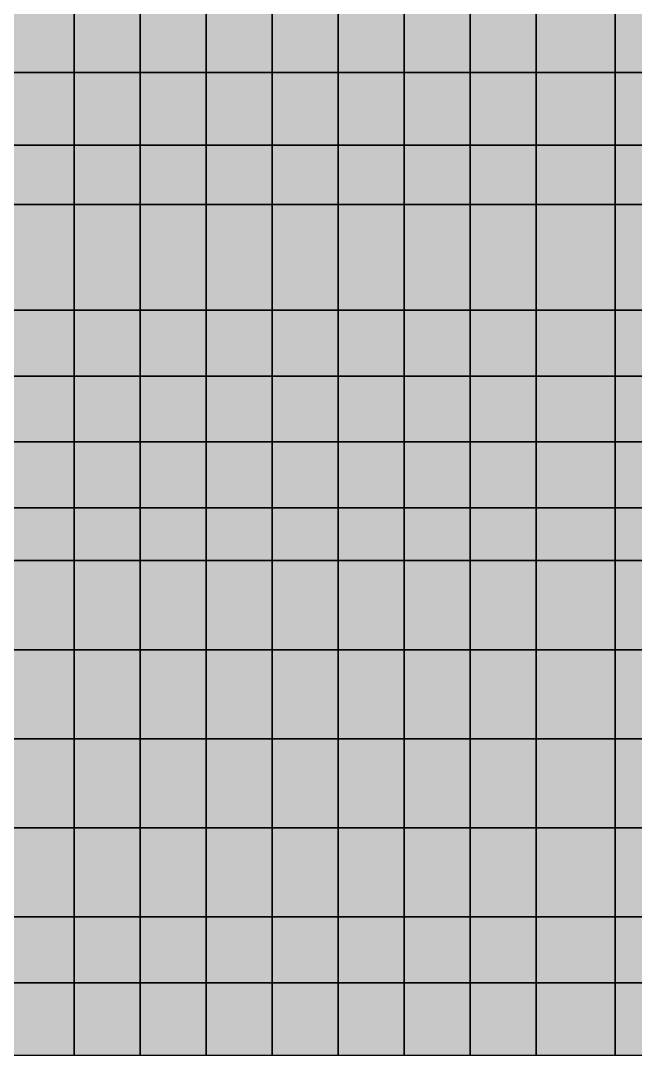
# Model space of a CAD drawing. Header units: inches. Extents: x -100 to 100, y -41 to 41.
# Drawn here: x 14.5 to 23.81, y -41.4 to -25.71 of the extents above; entities that cross this region are included whole.
import ezdxf

# ---------------------------------------------------------------- set-up
doc = ezdxf.new("R2010")
doc.units = ezdxf.units.IN
doc.header["$MEASUREMENT"] = 0

msp = doc.modelspace()

# ---------------------------------------------------------------- linework, layer by layer
at = {"color": 18, "true_color": 0x000000, "transparency": 33554532}
for p, q in [((15.31103, -26.5), (15.31103, -25.5)), ((15.31103, -25.5), (15.31103, -26.5)), ((16.31103, -26.5), (16.31103, -25.5)), ((16.31103, -25.5), (16.31103, -26.5)), ((17.31103, -26.5), (17.31103, -25.5)), ((17.31103, -25.5), (17.31103, -26.5)), ((18.31103, -26.5), (18.31103, -25.5)), ((18.31103, -25.5), (18.31103, -26.5)), ((19.31103, -26.5), (19.31103, -25.5)), ((19.31103, -25.5), (19.31103, -26.5)), ((20.31103, -26.5), (20.31103, -25.5)), ((20.31103, -25.5), (20.31103, -26.5)), ((21.31103, -26.5), (21.31103, -25.5)), ((21.31103, -25.5), (21.31103, -26.5)), ((22.31103, -26.5), (22.31103, -25.5)), ((22.31103, -25.5), (22.31103, -26.5)), ((23.51, -26.5), (23.51, -25.5)), ((23.51, -25.5), (23.51, -26.5)), ((14.31103, -26.5), (15.31103, -26.5)), ((15.31103, -26.5), (14.31103, -26.5)), ((15.31103, -27.6), (15.31103, -26.5)), ((16.31103, -26.5), (15.31103, -26.5)), ((15.31103, -26.5), (15.31103, -27.6)), ((15.31103, -26.5), (16.31103, -26.5)), ((16.31103, -27.6), (16.31103, -26.5)), ((17.31103, -26.5), (16.31103, -26.5)), ((16.31103, -26.5), (16.31103, -27.6)), ((16.31103, -26.5), (17.31103, -26.5)), ((17.31103, -27.6), (17.31103, -26.5)), ((17.31103, -26.5), (17.31103, -27.6)), ((18.31103, -26.5), (17.31103, -26.5)), ((17.31103, -26.5), (18.31103, -26.5)), ((18.31103, -27.6), (18.31103, -26.5)), ((18.31103, -26.5), (19.31103, -26.5)), ((18.31103, -26.5), (18.31103, -27.6)), ((19.31103, -26.5), (18.31103, -26.5)), ((19.31103, -27.6), (19.31103, -26.5)), ((20.31103, -26.5), (19.31103, -26.5)), ((19.31103, -26.5), (19.31103, -27.6)), ((19.31103, -26.5), (20.31103, -26.5)), ((20.31103, -27.6), (20.31103, -26.5)), ((20.31103, -26.5), (20.31103, -27.6)), ((21.31103, -26.5), (20.31103, -26.5)), ((20.31103, -26.5), (21.31103, -26.5)), ((21.31103, -27.6), (21.31103, -26.5)), ((22.31103, -26.5), (21.31103, -26.5)), ((21.31103, -26.5), (21.31103, -27.6)), ((21.31103, -26.5), (22.31103, -26.5)), ((22.31103, -27.6), (22.31103, -26.5)), ((23.51, -26.5), (22.31103, -26.5)), ((22.31103, -26.5), (22.31103, -27.6)), ((22.31103, -26.5), (23.51, -26.5)), ((23.51, -27.6), (23.51, -26.5)), ((23.51, -26.5), (23.51, -27.6)), ((24.6, -26.5), (23.51, -26.5)), ((23.51, -26.5), (24.6, -26.5)), ((15.31103, -27.6), (14.31103, -27.6)), ((14.31103, -27.6), (15.31103, -27.6)), ((15.31103, -28.5), (15.31103, -27.6)), ((16.31103, -27.6), (15.31103, -27.6)), ((15.31103, -27.6), (15.31103, -28.5)), ((15.31103, -27.6), (16.31103, -27.6)), ((16.31103, -28.5), (16.31103, -27.6)), ((17.31103, -27.6), (16.31103, -27.6)), ((16.31103, -27.6), (16.31103, -28.5)), ((16.31103, -27.6), (17.31103, -27.6)), ((17.31103, -28.5), (17.31103, -27.6)), ((17.31103, -27.6), (17.31103, -28.5)), ((18.31103, -27.6), (17.31103, -27.6)), ((17.31103, -27.6), (18.31103, -27.6)), ((18.31103, -28.5), (18.31103, -27.6)), ((18.31103, -27.6), (18.31103, -28.5)), ((19.31103, -27.6), (18.31103, -27.6)), ((18.31103, -27.6), (19.31103, -27.6)), ((19.31103, -28.5), (19.31103, -27.6)), ((20.31103, -27.6), (19.31103, -27.6)), ((19.31103, -27.6), (19.31103, -28.5)), ((19.31103, -27.6), (20.31103, -27.6)), ((20.31103, -28.5), (20.31103, -27.6)), ((20.31103, -27.6), (20.31103, -28.5)), ((21.31103, -27.6), (20.31103, -27.6)), ((20.31103, -27.6), (21.31103, -27.6)), ((21.31103, -28.5), (21.31103, -27.6)), ((22.31103, -27.6), (21.31103, -27.6)), ((21.31103, -27.6), (21.31103, -28.5)), ((21.31103, -27.6), (22.31103, -27.6)), ((22.31103, -28.5), (22.31103, -27.6)), ((23.51, -27.6), (22.31103, -27.6)), ((22.31103, -27.6), (22.31103, -28.5)), ((22.31103, -27.6), (23.51, -27.6)), ((23.51, -28.5), (23.51, -27.6)), ((23.51, -27.6), (23.51, -28.5)), ((24.6, -27.6), (23.51, -27.6)), ((23.51, -27.6), (24.6, -27.6)), ((14.31103, -28.5), (15.31103, -28.5)), ((15.31103, -28.5), (14.31103, -28.5)), ((15.31103, -28.5), (16.31103, -28.5)), ((15.31103, -30.1), (15.31103, -28.5)), ((16.31103, -28.5), (15.31103, -28.5)), ((15.31103, -28.5), (15.31103, -30.1)), ((16.31103, -28.5), (17.31103, -28.5)), ((16.31103, -30.1), (16.31103, -28.5)), ((17.31103, -28.5), (16.31103, -28.5)), ((16.31103, -28.5), (16.31103, -30.1)), ((17.31103, -28.5), (18.31103, -28.5)), ((17.31103, -30.1), (17.31103, -28.5)), ((18.31103, -28.5), (17.31103, -28.5)), ((17.31103, -28.5), (17.31103, -30.1)), ((18.31103, -28.5), (19.31103, -28.5)), ((18.31103, -30.1), (18.31103, -28.5)), ((18.31103, -28.5), (18.31103, -30.1)), ((19.31103, -28.5), (18.31103, -28.5)), ((19.31103, -28.5), (20.31103, -28.5)), ((19.31103, -30.1), (19.31103, -28.5)), ((20.31103, -28.5), (19.31103, -28.5)), ((19.31103, -28.5), (19.31103, -30.1)), ((20.31103, -28.5), (21.31103, -28.5)), ((20.31103, -30.1), (20.31103, -28.5)), ((20.31103, -28.5), (20.31103, -30.1)), ((21.31103, -28.5), (20.31103, -28.5)), ((21.31103, -28.5), (22.31103, -28.5)), ((21.31103, -30.1), (21.31103, -28.5)), ((22.31103, -28.5), (21.31103, -28.5)), ((21.31103, -28.5), (21.31103, -30.1)), ((22.31103, -28.5), (23.51, -28.5)), ((22.31103, -30.1), (22.31103, -28.5)), ((23.51, -28.5), (22.31103, -28.5)), ((22.31103, -28.5), (22.31103, -30.1)), ((23.51, -28.5), (24.6, -28.5)), ((23.51, -30.1), (23.51, -28.5)), ((23.51, -28.5), (23.51, -30.1)), ((24.6, -28.5), (23.51, -28.5)), ((15.31103, -30.1), (14.31103, -30.1)), ((14.31103, -30.1), (15.31103, -30.1)), ((15.31103, -31.1), (15.31103, -30.1)), ((16.31103, -30.1), (15.31103, -30.1)), ((15.31103, -30.1), (15.31103, -31.1)), ((15.31103, -30.1), (16.31103, -30.1)), ((16.31103, -31.1), (16.31103, -30.1)), ((17.31103, -30.1), (16.31103, -30.1)), ((16.31103, -30.1), (16.31103, -31.1)), ((16.31103, -30.1), (17.31103, -30.1)), ((17.31103, -31.1), (17.31103, -30.1)), ((17.31103, -30.1), (17.31103, -31.1)), ((18.31103, -30.1), (17.31103, -30.1)), ((17.31103, -30.1), (18.31103, -30.1)), ((18.31103, -31.1), (18.31103, -30.1)), ((18.31103, -30.1), (18.31103, -31.1)), ((19.31103, -30.1), (18.31103, -30.1)), ((18.31103, -30.1), (19.31103, -30.1)), ((19.31103, -31.1), (19.31103, -30.1)), ((20.31103, -30.1), (19.31103, -30.1)), ((19.31103, -30.1), (19.31103, -31.1)), ((19.31103, -30.1), (20.31103, -30.1)), ((20.31103, -31.1), (20.31103, -30.1)), ((20.31103, -30.1), (20.31103, -31.1)), ((21.31103, -30.1), (20.31103, -30.1)), ((20.31103, -30.1), (21.31103, -30.1)), ((21.31103, -31.1), (21.31103, -30.1)), ((22.31103, -30.1), (21.31103, -30.1)), ((21.31103, -30.1), (21.31103, -31.1)), ((21.31103, -30.1), (22.31103, -30.1)), ((22.31103, -31.1), (22.31103, -30.1)), ((23.51, -30.1), (22.31103, -30.1)), ((22.31103, -30.1), (22.31103, -31.1)), ((22.31103, -30.1), (23.51, -30.1)), ((23.51, -31.1), (23.51, -30.1)), ((23.51, -30.1), (23.51, -31.1)), ((24.6, -30.1), (23.51, -30.1)), ((23.51, -30.1), (24.6, -30.1)), ((15.31103, -31.1), (14.31103, -31.1)), ((14.31103, -31.1), (15.31103, -31.1)), ((15.31103, -32.1), (15.31103, -31.1)), ((16.31103, -31.1), (15.31103, -31.1)), ((15.31103, -31.1), (15.31103, -32.1)), ((15.31103, -31.1), (16.31103, -31.1)), ((16.31103, -32.1), (16.31103, -31.1)), ((17.31103, -31.1), (16.31103, -31.1)), ((16.31103, -31.1), (16.31103, -32.1)), ((16.31103, -31.1), (17.31103, -31.1)), ((17.31103, -32.1), (17.31103, -31.1)), ((18.31103, -31.1), (17.31103, -31.1)), ((17.31103, -31.1), (17.31103, -32.1)), ((17.31103, -31.1), (18.31103, -31.1)), ((18.31103, -32.1), (18.31103, -31.1)), ((18.31103, -31.1), (18.31103, -32.1)), ((19.31103, -31.1), (18.31103, -31.1)), ((18.31103, -31.1), (19.31103, -31.1)), ((19.31103, -32.1), (19.31103, -31.1)), ((20.31103, -31.1), (19.31103, -31.1)), ((19.31103, -31.1), (19.31103, -32.1)), ((19.31103, -31.1), (20.31103, -31.1)), ((20.31103, -32.1), (20.31103, -31.1)), ((20.31103, -31.1), (20.31103, -32.1)), ((21.31103, -31.1), (20.31103, -31.1)), ((20.31103, -31.1), (21.31103, -31.1)), ((21.31103, -32.1), (21.31103, -31.1)), ((22.31103, -31.1), (21.31103, -31.1)), ((21.31103, -31.1), (21.31103, -32.1)), ((21.31103, -31.1), (22.31103, -31.1)), ((22.31103, -32.1), (22.31103, -31.1)), ((23.51, -31.1), (22.31103, -31.1)), ((22.31103, -31.1), (22.31103, -32.1)), ((22.31103, -31.1), (23.51, -31.1)), ((23.51, -32.1), (23.51, -31.1)), ((23.51, -31.1), (23.51, -32.1)), ((24.6, -31.1), (23.51, -31.1)), ((23.51, -31.1), (24.6, -31.1)), ((15.31103, -32.1), (14.31103, -32.1)), ((14.31103, -32.1), (15.31103, -32.1)), ((15.31103, -33.1), (15.31103, -32.1)), ((16.31103, -32.1), (15.31103, -32.1)), ((15.31103, -32.1), (15.31103, -33.1)), ((15.31103, -32.1), (16.31103, -32.1)), ((16.31103, -33.1), (16.31103, -32.1)), ((17.31103, -32.1), (16.31103, -32.1)), ((16.31103, -32.1), (16.31103, -33.1)), ((16.31103, -32.1), (17.31103, -32.1)), ((17.31103, -33.1), (17.31103, -32.1)), ((18.31103, -32.1), (17.31103, -32.1)), ((17.31103, -32.1), (17.31103, -33.1)), ((17.31103, -32.1), (18.31103, -32.1)), ((18.31103, -33.1), (18.31103, -32.1)), ((18.31103, -32.1), (18.31103, -33.1)), ((19.31103, -32.1), (18.31103, -32.1)), ((18.31103, -32.1), (19.31103, -32.1)), ((19.31103, -33.1), (19.31103, -32.1)), ((20.31103, -32.1), (19.31103, -32.1)), ((19.31103, -32.1), (19.31103, -33.1)), ((19.31103, -32.1), (20.31103, -32.1)), ((20.31103, -33.1), (20.31103, -32.1)), ((20.31103, -32.1), (20.31103, -33.1)), ((21.31103, -32.1), (20.31103, -32.1)), ((20.31103, -32.1), (21.31103, -32.1)), ((21.31103, -33.1), (21.31103, -32.1)), ((22.31103, -32.1), (21.31103, -32.1)), ((21.31103, -32.1), (21.31103, -33.1)), ((21.31103, -32.1), (22.31103, -32.1)), ((22.31103, -33.1), (22.31103, -32.1)), ((23.51, -32.1), (22.31103, -32.1)), ((22.31103, -32.1), (22.31103, -33.1)), ((22.31103, -32.1), (23.51, -32.1)), ((23.51, -33.1), (23.51, -32.1)), ((24.6, -32.1), (23.51, -32.1)), ((23.51, -32.1), (23.51, -33.1)), ((23.51, -32.1), (24.6, -32.1)), ((14.31103, -33.1), (15.31103, -33.1)), ((15.31103, -33.1), (14.31103, -33.1)), ((15.31103, -33.1), (16.31103, -33.1)), ((15.31103, -33.9), (15.31103, -33.1)), ((16.31103, -33.1), (15.31103, -33.1)), ((15.31103, -33.1), (15.31103, -33.9)), ((16.31103, -33.1), (17.31103, -33.1)), ((16.31103, -33.9), (16.31103, -33.1)), ((17.31103, -33.1), (16.31103, -33.1)), ((16.31103, -33.1), (16.31103, -33.9)), ((17.31103, -33.1), (18.31103, -33.1)), ((17.31103, -33.9), (17.31103, -33.1)), ((18.31103, -33.1), (17.31103, -33.1)), ((17.31103, -33.1), (17.31103, -33.9)), ((18.31103, -33.1), (19.31103, -33.1)), ((18.31103, -33.9), (18.31103, -33.1)), ((18.31103, -33.1), (18.31103, -33.9)), ((19.31103, -33.1), (18.31103, -33.1)), ((19.31103, -33.1), (20.31103, -33.1)), ((19.31103, -33.9), (19.31103, -33.1)), ((20.31103, -33.1), (19.31103, -33.1)), ((19.31103, -33.1), (19.31103, -33.9)), ((20.31103, -33.1), (21.31103, -33.1)), ((20.31103, -33.9), (20.31103, -33.1)), ((20.31103, -33.1), (20.31103, -33.9)), ((21.31103, -33.1), (20.31103, -33.1)), ((21.31103, -33.1), (22.31103, -33.1)), ((21.31103, -33.9), (21.31103, -33.1)), ((22.31103, -33.1), (21.31103, -33.1)), ((21.31103, -33.1), (21.31103, -33.9)), ((22.31103, -33.1), (23.51, -33.1)), ((22.31103, -33.9), (22.31103, -33.1)), ((23.51, -33.1), (22.31103, -33.1)), ((22.31103, -33.1), (22.31103, -33.9)), ((23.51, -33.1), (24.6, -33.1)), ((23.51, -33.9), (23.51, -33.1)), ((23.51, -33.1), (23.51, -33.9)), ((24.6, -33.1), (23.51, -33.1)), ((15.31103, -33.9), (14.31103, -33.9)), ((14.31103, -33.9), (15.31103, -33.9)), ((15.31103, -35.25), (15.31103, -33.9)), ((15.31103, -33.9), (15.31103, -35.25)), ((16.31103, -33.9), (15.31103, -33.9)), ((15.31103, -33.9), (16.31103, -33.9)), ((16.31103, -35.25), (16.31103, -33.9)), ((17.31103, -33.9), (16.31103, -33.9)), ((16.31103, -33.9), (16.31103, -35.25)), ((16.31103, -33.9), (17.31103, -33.9)), ((17.31103, -35.25), (17.31103, -33.9)), ((17.31103, -33.9), (17.31103, -35.25)), ((18.31103, -33.9), (17.31103, -33.9)), ((17.31103, -33.9), (18.31103, -33.9)), ((18.31103, -35.25), (18.31103, -33.9)), ((18.31103, -33.9), (18.31103, -35.25)), ((19.31103, -33.9), (18.31103, -33.9)), ((18.31103, -33.9), (19.31103, -33.9)), ((19.31103, -35.25), (19.31103, -33.9)), ((19.31103, -33.9), (19.31103, -35.25)), ((20.31103, -33.9), (19.31103, -33.9)), ((19.31103, -33.9), (20.31103, -33.9)), ((20.31103, -35.25), (20.31103, -33.9)), ((20.31103, -33.9), (20.31103, -35.25)), ((21.31103, -33.9), (20.31103, -33.9)), ((20.31103, -33.9), (21.31103, -33.9)), ((21.31103, -35.25), (21.31103, -33.9)), ((21.31103, -33.9), (21.31103, -35.25)), ((22.31103, -33.9), (21.31103, -33.9)), ((21.31103, -33.9), (22.31103, -33.9)), ((22.31103, -35.25), (22.31103, -33.9)), ((22.31103, -33.9), (22.31103, -35.25)), ((23.51, -33.9), (22.31103, -33.9)), ((22.31103, -33.9), (23.51, -33.9)), ((23.51, -35.25), (23.51, -33.9)), ((23.51, -33.9), (23.51, -35.25)), ((24.6, -33.9), (23.51, -33.9)), ((23.51, -33.9), (24.6, -33.9)), ((15.31103, -35.25), (14.31103, -35.25)), ((14.31103, -35.25), (15.31103, -35.25)), ((15.31103, -36.6), (15.31103, -35.25)), ((16.31103, -35.25), (15.31103, -35.25)), ((15.31103, -35.25), (15.31103, -36.6)), ((15.31103, -35.25), (16.31103, -35.25)), ((16.31103, -36.6), (16.31103, -35.25)), ((17.31103, -35.25), (16.31103, -35.25)), ((16.31103, -35.25), (16.31103, -36.6)), ((16.31103, -35.25), (17.31103, -35.25)), ((17.31103, -36.6), (17.31103, -35.25)), ((17.31103, -35.25), (17.31103, -36.6)), ((18.31103, -35.25), (17.31103, -35.25)), ((17.31103, -35.25), (18.31103, -35.25)), ((18.31103, -36.6), (18.31103, -35.25)), ((18.31103, -35.25), (18.31103, -36.6)), ((19.31103, -35.25), (18.31103, -35.25)), ((18.31103, -35.25), (19.31103, -35.25)), ((19.31103, -36.6), (19.31103, -35.25)), ((20.31103, -35.25), (19.31103, -35.25)), ((19.31103, -35.25), (19.31103, -36.6)), ((19.31103, -35.25), (20.31103, -35.25)), ((20.31103, -36.6), (20.31103, -35.25)), ((20.31103, -35.25), (20.31103, -36.6)), ((21.31103, -35.25), (20.31103, -35.25)), ((20.31103, -35.25), (21.31103, -35.25)), ((21.31103, -36.6), (21.31103, -35.25)), ((21.31103, -35.25), (22.31103, -35.25)), ((22.31103, -35.25), (21.31103, -35.25)), ((21.31103, -35.25), (21.31103, -36.6)), ((22.31103, -36.6), (22.31103, -35.25)), ((23.51, -35.25), (22.31103, -35.25)), ((22.31103, -35.25), (22.31103, -36.6)), ((22.31103, -35.25), (23.51, -35.25)), ((23.51, -36.6), (23.51, -35.25)), ((23.51, -35.25), (23.51, -36.6)), ((24.6, -35.25), (23.51, -35.25)), ((23.51, -35.25), (24.6, -35.25)), ((15.31103, -36.6), (14.31103, -36.6)), ((14.31103, -36.6), (15.31103, -36.6)), ((15.31103, -37.95), (15.31103, -36.6)), ((15.31103, -36.6), (15.31103, -37.95)), ((16.31103, -36.6), (15.31103, -36.6)), ((15.31103, -36.6), (16.31103, -36.6)), ((16.31103, -37.95), (16.31103, -36.6)), ((17.31103, -36.6), (16.31103, -36.6)), ((16.31103, -36.6), (16.31103, -37.95)), ((16.31103, -36.6), (17.31103, -36.6)), ((17.31103, -37.95), (17.31103, -36.6)), ((17.31103, -36.6), (18.31103, -36.6)), ((17.31103, -36.6), (17.31103, -37.95)), ((18.31103, -36.6), (17.31103, -36.6)), ((18.31103, -37.95), (18.31103, -36.6)), ((19.31103, -36.6), (18.31103, -36.6)), ((18.31103, -36.6), (18.31103, -37.95)), ((18.31103, -36.6), (19.31103, -36.6)), ((19.31103, -37.95), (19.31103, -36.6)), ((19.31103, -36.6), (19.31103, -37.95)), ((20.31103, -36.6), (19.31103, -36.6)), ((19.31103, -36.6), (20.31103, -36.6)), ((20.31103, -37.95), (20.31103, -36.6)), ((20.31103, -36.6), (20.31103, -37.95)), ((21.31103, -36.6), (20.31103, -36.6)), ((20.31103, -36.6), (21.31103, -36.6)), ((21.31103, -37.95), (21.31103, -36.6)), ((22.31103, -36.6), (21.31103, -36.6)), ((21.31103, -36.6), (21.31103, -37.95)), ((21.31103, -36.6), (22.31103, -36.6)), ((22.31103, -37.95), (22.31103, -36.6)), ((22.31103, -36.6), (22.31103, -37.95)), ((23.51, -36.6), (22.31103, -36.6)), ((22.31103, -36.6), (23.51, -36.6)), ((23.51, -37.95), (23.51, -36.6)), ((23.51, -36.6), (23.51, -37.95)), ((24.6, -36.6), (23.51, -36.6)), ((23.51, -36.6), (24.6, -36.6)), ((15.31103, -37.95), (14.31103, -37.95)), ((14.31103, -37.95), (15.31103, -37.95)), ((15.31103, -39.3), (15.31103, -37.95)), ((16.31103, -37.95), (15.31103, -37.95)), ((15.31103, -37.95), (15.31103, -39.3)), ((15.31103, -37.95), (16.31103, -37.95)), ((16.31103, -39.3), (16.31103, -37.95)), ((17.31103, -37.95), (16.31103, -37.95)), ((16.31103, -37.95), (16.31103, -39.3)), ((16.31103, -37.95), (17.31103, -37.95)), ((17.31103, -39.3), (17.31103, -37.95)), ((17.31103, -37.95), (17.31103, -39.3)), ((18.31103, -37.95), (17.31103, -37.95)), ((17.31103, -37.95), (18.31103, -37.95)), ((18.31103, -39.3), (18.31103, -37.95)), ((18.31103, -37.95), (18.31103, -39.3)), ((19.31103, -37.95), (18.31103, -37.95)), ((18.31103, -37.95), (19.31103, -37.95)), ((19.31103, -39.3), (19.31103, -37.95)), ((20.31103, -37.95), (19.31103, -37.95)), ((19.31103, -37.95), (19.31103, -39.3)), ((19.31103, -37.95), (20.31103, -37.95)), ((20.31103, -39.3), (20.31103, -37.95)), ((20.31103, -37.95), (20.31103, -39.3)), ((21.31103, -37.95), (20.31103, -37.95)), ((20.31103, -37.95), (21.31103, -37.95)), ((21.31103, -39.3), (21.31103, -37.95)), ((22.31103, -37.95), (21.31103, -37.95)), ((21.31103, -37.95), (21.31103, -39.3)), ((21.31103, -37.95), (22.31103, -37.95)), ((22.31103, -39.3), (22.31103, -37.95)), ((22.31103, -37.95), (22.31103, -39.3)), ((23.51, -37.95), (22.31103, -37.95)), ((22.31103, -37.95), (23.51, -37.95)), ((23.51, -39.3), (23.51, -37.95)), ((23.51, -37.95), (24.6, -37.95)), ((24.6, -37.95), (23.51, -37.95)), ((23.51, -37.95), (23.51, -39.3)), ((15.31103, -39.3), (14.31103, -39.3)), ((14.31103, -39.3), (15.31103, -39.3)), ((15.31103, -40.3), (15.31103, -39.3)), ((16.31103, -39.3), (15.31103, -39.3)), ((15.31103, -39.3), (15.31103, -40.3)), ((15.31103, -39.3), (16.31103, -39.3)), ((16.31103, -40.3), (16.31103, -39.3)), ((17.31103, -39.3), (16.31103, -39.3)), ((16.31103, -39.3), (16.31103, -40.3)), ((16.31103, -39.3), (17.31103, -39.3)), ((17.31103, -40.3), (17.31103, -39.3)), ((18.31103, -39.3), (17.31103, -39.3)), ((17.31103, -39.3), (17.31103, -40.3)), ((17.31103, -39.3), (18.31103, -39.3)), ((18.31103, -40.3), (18.31103, -39.3)), ((19.31103, -39.3), (18.31103, -39.3)), ((18.31103, -39.3), (18.31103, -40.3)), ((18.31103, -39.3), (19.31103, -39.3)), ((19.31103, -40.3), (19.31103, -39.3)), ((20.31103, -39.3), (19.31103, -39.3)), ((19.31103, -39.3), (19.31103, -40.3)), ((19.31103, -39.3), (20.31103, -39.3)), ((20.31103, -40.3), (20.31103, -39.3)), ((20.31103, -39.3), (20.31103, -40.3)), ((21.31103, -39.3), (20.31103, -39.3)), ((20.31103, -39.3), (21.31103, -39.3)), ((21.31103, -40.3), (21.31103, -39.3)), ((22.31103, -39.3), (21.31103, -39.3)), ((21.31103, -39.3), (21.31103, -40.3)), ((21.31103, -39.3), (22.31103, -39.3)), ((22.31103, -40.3), (22.31103, -39.3)), ((23.51, -39.3), (22.31103, -39.3)), ((22.31103, -39.3), (22.31103, -40.3)), ((22.31103, -39.3), (23.51, -39.3)), ((23.51, -40.3), (23.51, -39.3)), ((24.6, -39.3), (23.51, -39.3)), ((23.51, -39.3), (23.51, -40.3)), ((23.51, -39.3), (24.6, -39.3)), ((14.31103, -40.3), (15.31103, -40.3)), ((15.31103, -40.3), (14.31103, -40.3)), ((15.31103, -40.3), (16.31103, -40.3)), ((15.31103, -41.4), (15.31103, -40.3)), ((16.31103, -40.3), (15.31103, -40.3)), ((15.31103, -40.3), (15.31103, -41.4)), ((16.31103, -40.3), (17.31103, -40.3)), ((16.31103, -41.4), (16.31103, -40.3)), ((17.31103, -40.3), (16.31103, -40.3)), ((16.31103, -40.3), (16.31103, -41.4)), ((17.31103, -40.3), (18.31103, -40.3)), ((17.31103, -41.4), (17.31103, -40.3)), ((18.31103, -40.3), (17.31103, -40.3)), ((17.31103, -40.3), (17.31103, -41.4)), ((18.31103, -40.3), (19.31103, -40.3)), ((18.31103, -41.4), (18.31103, -40.3)), ((19.31103, -40.3), (18.31103, -40.3)), ((18.31103, -40.3), (18.31103, -41.4)), ((19.31103, -40.3), (20.31103, -40.3)), ((19.31103, -41.4), (19.31103, -40.3)), ((20.31103, -40.3), (19.31103, -40.3)), ((19.31103, -40.3), (19.31103, -41.4)), ((20.31103, -40.3), (21.31103, -40.3)), ((20.31103, -41.4), (20.31103, -40.3)), ((20.31103, -40.3), (20.31103, -41.4)), ((21.31103, -40.3), (20.31103, -40.3)), ((21.31103, -40.3), (22.31103, -40.3)), ((21.31103, -41.4), (21.31103, -40.3)), ((22.31103, -40.3), (21.31103, -40.3)), ((21.31103, -40.3), (21.31103, -41.4)), ((22.31103, -40.3), (23.51, -40.3)), ((22.31103, -41.4), (22.31103, -40.3)), ((23.51, -40.3), (22.31103, -40.3)), ((22.31103, -40.3), (22.31103, -41.4)), ((23.51, -40.3), (24.6, -40.3)), ((23.51, -41.4), (23.51, -40.3)), ((23.51, -40.3), (23.51, -41.4)), ((24.6, -40.3), (23.51, -40.3)), ((14.31103, -41.4), (15.31103, -41.4)), ((15.31103, -41.4), (16.31103, -41.4)), ((16.31103, -41.4), (17.31103, -41.4)), ((17.31103, -41.4), (18.31103, -41.4)), ((18.31103, -41.4), (19.31103, -41.4)), ((19.31103, -41.4), (20.31103, -41.4)), ((20.31103, -41.4), (21.31103, -41.4)), ((21.31103, -41.4), (22.31103, -41.4)), ((22.31103, -41.4), (23.51, -41.4)), ((23.51, -41.4), (24.6, -41.4))]:
    msp.add_line(p, q, dxfattribs=at)
at = {"color": 250, "true_color": 0x36353d, "transparency": 33554687}
for points in [[(14.31103, -26.5), (15.31103, -26.5), (15.31103, -25.5)], [(14.31103, -26.5), (15.31103, -25.5), (14.31103, -25.5)], [(15.31103, -26.5), (16.31103, -26.5), (16.31103, -25.5)], [(15.31103, -26.5), (16.31103, -25.5), (15.31103, -25.5)], [(16.31103, -26.5), (17.31103, -26.5), (17.31103, -25.5)], [(16.31103, -26.5), (17.31103, -25.5), (16.31103, -25.5)], [(17.31103, -25.5), (17.31103, -26.5), (18.31103, -26.5)], [(17.31103, -25.5), (18.31103, -26.5), (18.31103, -25.5)], [(18.31103, -25.5), (18.31103, -26.5), (19.31103, -26.5)], [(18.31103, -25.5), (19.31103, -26.5), (19.31103, -25.5)], [(19.31103, -26.5), (20.31103, -26.5), (20.31103, -25.5)], [(19.31103, -26.5), (20.31103, -25.5), (19.31103, -25.5)], [(20.31103, -25.5), (20.31103, -26.5), (21.31103, -26.5)], [(20.31103, -25.5), (21.31103, -26.5), (21.31103, -25.5)], [(21.31103, -26.5), (22.31103, -26.5), (22.31103, -25.5)], [(21.31103, -26.5), (22.31103, -25.5), (21.31103, -25.5)], [(22.31103, -26.5), (23.51, -26.5), (23.51, -25.5)], [(22.31103, -26.5), (23.51, -25.5), (22.31103, -25.5)], [(23.51, -25.5), (23.51, -26.5), (24.6, -26.5)], [(23.51, -25.5), (24.6, -26.5), (24.6, -25.5)], [(14.31103, -27.6), (15.31103, -27.6), (15.31103, -26.5)], [(14.31103, -27.6), (15.31103, -26.5), (14.31103, -26.5)], [(15.31103, -27.6), (16.31103, -27.6), (16.31103, -26.5)], [(15.31103, -27.6), (16.31103, -26.5), (15.31103, -26.5)], [(16.31103, -27.6), (17.31103, -27.6), (17.31103, -26.5)], [(16.31103, -27.6), (17.31103, -26.5), (16.31103, -26.5)], [(17.31103, -26.5), (17.31103, -27.6), (18.31103, -27.6)], [(17.31103, -26.5), (18.31103, -27.6), (18.31103, -26.5)], [(18.31103, -26.5), (18.31103, -27.6), (19.31103, -27.6)], [(18.31103, -26.5), (19.31103, -27.6), (19.31103, -26.5)], [(19.31103, -27.6), (20.31103, -27.6), (20.31103, -26.5)], [(19.31103, -27.6), (20.31103, -26.5), (19.31103, -26.5)], [(20.31103, -26.5), (20.31103, -27.6), (21.31103, -27.6)], [(20.31103, -26.5), (21.31103, -27.6), (21.31103, -26.5)], [(21.31103, -27.6), (22.31103, -27.6), (22.31103, -26.5)], [(21.31103, -27.6), (22.31103, -26.5), (21.31103, -26.5)], [(22.31103, -27.6), (23.51, -27.6), (23.51, -26.5)], [(22.31103, -27.6), (23.51, -26.5), (22.31103, -26.5)], [(23.51, -26.5), (23.51, -27.6), (24.6, -27.6)], [(23.51, -26.5), (24.6, -27.6), (24.6, -26.5)], [(14.31103, -28.5), (15.31103, -28.5), (15.31103, -27.6)], [(14.31103, -28.5), (15.31103, -27.6), (14.31103, -27.6)], [(15.31103, -28.5), (16.31103, -28.5), (16.31103, -27.6)], [(15.31103, -28.5), (16.31103, -27.6), (15.31103, -27.6)], [(16.31103, -28.5), (17.31103, -28.5), (17.31103, -27.6)], [(16.31103, -28.5), (17.31103, -27.6), (16.31103, -27.6)], [(17.31103, -27.6), (17.31103, -28.5), (18.31103, -28.5)], [(17.31103, -27.6), (18.31103, -28.5), (18.31103, -27.6)], [(18.31103, -27.6), (18.31103, -28.5), (19.31103, -28.5)], [(18.31103, -27.6), (19.31103, -28.5), (19.31103, -27.6)], [(19.31103, -28.5), (20.31103, -28.5), (20.31103, -27.6)], [(19.31103, -28.5), (20.31103, -27.6), (19.31103, -27.6)], [(20.31103, -27.6), (20.31103, -28.5), (21.31103, -28.5)], [(20.31103, -27.6), (21.31103, -28.5), (21.31103, -27.6)], [(21.31103, -28.5), (22.31103, -28.5), (22.31103, -27.6)], [(21.31103, -28.5), (22.31103, -27.6), (21.31103, -27.6)], [(22.31103, -28.5), (23.51, -28.5), (23.51, -27.6)], [(22.31103, -28.5), (23.51, -27.6), (22.31103, -27.6)], [(23.51, -27.6), (23.51, -28.5), (24.6, -28.5)], [(23.51, -27.6), (24.6, -28.5), (24.6, -27.6)]]:
    msp.add_solid(points, dxfattribs=at)
at = {"color": 153, "true_color": 0x7aa4c2, "transparency": 33554687}
for points in [[(15.31103, -28.5), (14.31103, -28.5), (14.31103, -30.1)], [(15.31103, -28.5), (14.31103, -30.1), (15.31103, -30.1)], [(16.31103, -28.5), (15.31103, -28.5), (15.31103, -30.1)], [(16.31103, -28.5), (15.31103, -30.1), (16.31103, -30.1)], [(17.31103, -28.5), (16.31103, -28.5), (16.31103, -30.1)], [(17.31103, -28.5), (16.31103, -30.1), (17.31103, -30.1)], [(18.31103, -28.5), (17.31103, -28.5), (17.31103, -30.1)], [(18.31103, -28.5), (17.31103, -30.1), (18.31103, -30.1)], [(18.31103, -28.5), (18.31103, -30.1), (19.31103, -30.1)], [(18.31103, -28.5), (19.31103, -30.1), (19.31103, -28.5)], [(20.31103, -28.5), (19.31103, -28.5), (19.31103, -30.1)], [(20.31103, -28.5), (19.31103, -30.1), (20.31103, -30.1)], [(20.31103, -28.5), (20.31103, -30.1), (21.31103, -30.1)], [(20.31103, -28.5), (21.31103, -30.1), (21.31103, -28.5)], [(22.31103, -28.5), (21.31103, -28.5), (21.31103, -30.1)], [(22.31103, -28.5), (21.31103, -30.1), (22.31103, -30.1)], [(23.51, -28.5), (22.31103, -28.5), (22.31103, -30.1)], [(23.51, -28.5), (22.31103, -30.1), (23.51, -30.1)], [(23.51, -28.5), (23.51, -30.1), (24.6, -30.1)], [(23.51, -28.5), (24.6, -30.1), (24.6, -28.5)]]:
    msp.add_solid(points, dxfattribs=at)
at = {"color": 167, "true_color": 0x345582, "transparency": 33554687}
for points in [[(14.31103, -31.1), (15.31103, -31.1), (15.31103, -30.1)], [(14.31103, -31.1), (15.31103, -30.1), (14.31103, -30.1)], [(15.31103, -31.1), (16.31103, -31.1), (16.31103, -30.1)], [(15.31103, -31.1), (16.31103, -30.1), (15.31103, -30.1)], [(16.31103, -31.1), (17.31103, -31.1), (17.31103, -30.1)], [(16.31103, -31.1), (17.31103, -30.1), (16.31103, -30.1)], [(17.31103, -30.1), (17.31103, -31.1), (18.31103, -31.1)], [(17.31103, -30.1), (18.31103, -31.1), (18.31103, -30.1)], [(18.31103, -30.1), (18.31103, -31.1), (19.31103, -31.1)], [(18.31103, -30.1), (19.31103, -31.1), (19.31103, -30.1)], [(19.31103, -31.1), (20.31103, -31.1), (20.31103, -30.1)], [(19.31103, -31.1), (20.31103, -30.1), (19.31103, -30.1)], [(20.31103, -30.1), (20.31103, -31.1), (21.31103, -31.1)], [(20.31103, -30.1), (21.31103, -31.1), (21.31103, -30.1)], [(21.31103, -31.1), (22.31103, -31.1), (22.31103, -30.1)], [(21.31103, -31.1), (22.31103, -30.1), (21.31103, -30.1)], [(22.31103, -31.1), (23.51, -31.1), (23.51, -30.1)], [(22.31103, -31.1), (23.51, -30.1), (22.31103, -30.1)], [(23.51, -30.1), (23.51, -31.1), (24.6, -31.1)], [(23.51, -30.1), (24.6, -31.1), (24.6, -30.1)], [(15.31103, -31.1), (14.31103, -31.1), (14.31103, -32.1)], [(15.31103, -31.1), (14.31103, -32.1), (15.31103, -32.1)], [(16.31103, -31.1), (15.31103, -31.1), (15.31103, -32.1)], [(16.31103, -31.1), (15.31103, -32.1), (16.31103, -32.1)], [(17.31103, -31.1), (16.31103, -31.1), (16.31103, -32.1)], [(17.31103, -31.1), (16.31103, -32.1), (17.31103, -32.1)], [(18.31103, -31.1), (17.31103, -31.1), (17.31103, -32.1)], [(18.31103, -31.1), (17.31103, -32.1), (18.31103, -32.1)], [(18.31103, -31.1), (18.31103, -32.1), (19.31103, -32.1)], [(18.31103, -31.1), (19.31103, -32.1), (19.31103, -31.1)], [(20.31103, -31.1), (19.31103, -31.1), (19.31103, -32.1)], [(20.31103, -31.1), (19.31103, -32.1), (20.31103, -32.1)], [(20.31103, -31.1), (20.31103, -32.1), (21.31103, -32.1)], [(20.31103, -31.1), (21.31103, -32.1), (21.31103, -31.1)], [(22.31103, -31.1), (21.31103, -31.1), (21.31103, -32.1)], [(22.31103, -31.1), (21.31103, -32.1), (22.31103, -32.1)], [(23.51, -31.1), (22.31103, -31.1), (22.31103, -32.1)], [(23.51, -31.1), (22.31103, -32.1), (23.51, -32.1)], [(23.51, -31.1), (23.51, -32.1), (24.6, -32.1)], [(23.51, -31.1), (24.6, -32.1), (24.6, -31.1)], [(14.31103, -33.1), (15.31103, -33.1), (15.31103, -32.1)], [(14.31103, -33.1), (15.31103, -32.1), (14.31103, -32.1)], [(15.31103, -33.1), (16.31103, -33.1), (16.31103, -32.1)], [(15.31103, -33.1), (16.31103, -32.1), (15.31103, -32.1)], [(16.31103, -33.1), (17.31103, -33.1), (17.31103, -32.1)], [(16.31103, -33.1), (17.31103, -32.1), (16.31103, -32.1)], [(17.31103, -33.1), (18.31103, -33.1), (18.31103, -32.1)], [(17.31103, -33.1), (18.31103, -32.1), (17.31103, -32.1)], [(18.31103, -32.1), (18.31103, -33.1), (19.31103, -33.1)], [(18.31103, -32.1), (19.31103, -33.1), (19.31103, -32.1)], [(19.31103, -33.1), (20.31103, -33.1), (20.31103, -32.1)], [(19.31103, -33.1), (20.31103, -32.1), (19.31103, -32.1)], [(20.31103, -32.1), (20.31103, -33.1), (21.31103, -33.1)], [(20.31103, -32.1), (21.31103, -33.1), (21.31103, -32.1)], [(21.31103, -33.1), (22.31103, -33.1), (22.31103, -32.1)], [(21.31103, -33.1), (22.31103, -32.1), (21.31103, -32.1)], [(22.31103, -33.1), (23.51, -33.1), (23.51, -32.1)], [(22.31103, -33.1), (23.51, -32.1), (22.31103, -32.1)], [(23.51, -33.1), (24.6, -33.1), (24.6, -32.1)], [(23.51, -33.1), (24.6, -32.1), (23.51, -32.1)]]:
    msp.add_solid(points, dxfattribs=at)
at = {"color": 8, "true_color": 0x7e8a72, "transparency": 33554687}
for points in [[(14.31103, -33.9), (15.31103, -33.9), (15.31103, -33.1)], [(14.31103, -33.9), (15.31103, -33.1), (14.31103, -33.1)], [(15.31103, -33.9), (16.31103, -33.9), (16.31103, -33.1)], [(15.31103, -33.9), (16.31103, -33.1), (15.31103, -33.1)], [(16.31103, -33.9), (17.31103, -33.9), (17.31103, -33.1)], [(16.31103, -33.9), (17.31103, -33.1), (16.31103, -33.1)], [(17.31103, -33.9), (18.31103, -33.9), (18.31103, -33.1)], [(17.31103, -33.9), (18.31103, -33.1), (17.31103, -33.1)], [(18.31103, -33.1), (18.31103, -33.9), (19.31103, -33.9)], [(18.31103, -33.1), (19.31103, -33.9), (19.31103, -33.1)], [(19.31103, -33.9), (20.31103, -33.9), (20.31103, -33.1)], [(19.31103, -33.9), (20.31103, -33.1), (19.31103, -33.1)], [(20.31103, -33.1), (20.31103, -33.9), (21.31103, -33.9)], [(20.31103, -33.1), (21.31103, -33.9), (21.31103, -33.1)], [(21.31103, -33.9), (22.31103, -33.9), (22.31103, -33.1)], [(21.31103, -33.9), (22.31103, -33.1), (21.31103, -33.1)], [(22.31103, -33.9), (23.51, -33.9), (23.51, -33.1)], [(22.31103, -33.9), (23.51, -33.1), (22.31103, -33.1)], [(23.51, -33.1), (23.51, -33.9), (24.6, -33.9)], [(23.51, -33.1), (24.6, -33.9), (24.6, -33.1)]]:
    msp.add_solid(points, dxfattribs=at)
at = {"color": 254, "true_color": 0xd5d5d5, "transparency": 33554687}
for points in [[(14.31103, -35.25), (15.31103, -35.25), (15.31103, -33.9)], [(14.31103, -35.25), (15.31103, -33.9), (14.31103, -33.9)], [(15.31103, -33.9), (15.31103, -35.25), (16.31103, -35.25)], [(15.31103, -33.9), (16.31103, -35.25), (16.31103, -33.9)], [(16.31103, -35.25), (17.31103, -35.25), (17.31103, -33.9)], [(16.31103, -35.25), (17.31103, -33.9), (16.31103, -33.9)], [(17.31103, -33.9), (17.31103, -35.25), (18.31103, -35.25)], [(17.31103, -33.9), (18.31103, -35.25), (18.31103, -33.9)], [(18.31103, -33.9), (18.31103, -35.25), (19.31103, -35.25)], [(18.31103, -33.9), (19.31103, -35.25), (19.31103, -33.9)], [(19.31103, -33.9), (19.31103, -35.25), (20.31103, -35.25)], [(19.31103, -33.9), (20.31103, -35.25), (20.31103, -33.9)], [(20.31103, -33.9), (20.31103, -35.25), (21.31103, -35.25)], [(20.31103, -33.9), (21.31103, -35.25), (21.31103, -33.9)], [(21.31103, -33.9), (21.31103, -35.25), (22.31103, -35.25)], [(21.31103, -33.9), (22.31103, -35.25), (22.31103, -33.9)], [(22.31103, -33.9), (22.31103, -35.25), (23.51, -35.25)], [(22.31103, -33.9), (23.51, -35.25), (23.51, -33.9)], [(23.51, -33.9), (23.51, -35.25), (24.6, -35.25)], [(23.51, -33.9), (24.6, -35.25), (24.6, -33.9)], [(14.31103, -36.6), (15.31103, -36.6), (15.31103, -35.25)], [(14.31103, -36.6), (15.31103, -35.25), (14.31103, -35.25)], [(15.31103, -36.6), (16.31103, -36.6), (16.31103, -35.25)], [(15.31103, -36.6), (16.31103, -35.25), (15.31103, -35.25)], [(16.31103, -36.6), (17.31103, -36.6), (17.31103, -35.25)], [(16.31103, -36.6), (17.31103, -35.25), (16.31103, -35.25)], [(17.31103, -35.25), (17.31103, -36.6), (18.31103, -36.6)], [(17.31103, -35.25), (18.31103, -36.6), (18.31103, -35.25)], [(18.31103, -35.25), (18.31103, -36.6), (19.31103, -36.6)], [(18.31103, -35.25), (19.31103, -36.6), (19.31103, -35.25)], [(19.31103, -36.6), (20.31103, -36.6), (20.31103, -35.25)], [(19.31103, -36.6), (20.31103, -35.25), (19.31103, -35.25)], [(20.31103, -35.25), (20.31103, -36.6), (21.31103, -36.6)], [(20.31103, -35.25), (21.31103, -36.6), (21.31103, -35.25)], [(21.31103, -36.6), (22.31103, -36.6), (22.31103, -35.25)], [(21.31103, -36.6), (22.31103, -35.25), (21.31103, -35.25)], [(22.31103, -36.6), (23.51, -36.6), (23.51, -35.25)], [(22.31103, -36.6), (23.51, -35.25), (22.31103, -35.25)], [(23.51, -35.25), (23.51, -36.6), (24.6, -36.6)], [(23.51, -35.25), (24.6, -36.6), (24.6, -35.25)], [(14.31103, -37.95), (15.31103, -37.95), (15.31103, -36.6)], [(14.31103, -37.95), (15.31103, -36.6), (14.31103, -36.6)], [(15.31103, -36.6), (15.31103, -37.95), (16.31103, -37.95)], [(15.31103, -36.6), (16.31103, -37.95), (16.31103, -36.6)], [(16.31103, -37.95), (17.31103, -37.95), (17.31103, -36.6)], [(16.31103, -37.95), (17.31103, -36.6), (16.31103, -36.6)], [(17.31103, -36.6), (17.31103, -37.95), (18.31103, -37.95)], [(17.31103, -36.6), (18.31103, -37.95), (18.31103, -36.6)], [(18.31103, -37.95), (19.31103, -37.95), (19.31103, -36.6)], [(18.31103, -37.95), (19.31103, -36.6), (18.31103, -36.6)], [(19.31103, -36.6), (19.31103, -37.95), (20.31103, -37.95)], [(19.31103, -36.6), (20.31103, -37.95), (20.31103, -36.6)], [(20.31103, -36.6), (20.31103, -37.95), (21.31103, -37.95)], [(20.31103, -36.6), (21.31103, -37.95), (21.31103, -36.6)], [(21.31103, -37.95), (22.31103, -37.95), (22.31103, -36.6)], [(21.31103, -37.95), (22.31103, -36.6), (21.31103, -36.6)], [(22.31103, -36.6), (22.31103, -37.95), (23.51, -37.95)], [(22.31103, -36.6), (23.51, -37.95), (23.51, -36.6)], [(23.51, -36.6), (23.51, -37.95), (24.6, -37.95)], [(23.51, -36.6), (24.6, -37.95), (24.6, -36.6)], [(15.31103, -37.95), (14.31103, -37.95), (14.31103, -39.3)], [(15.31103, -37.95), (14.31103, -39.3), (15.31103, -39.3)], [(16.31103, -37.95), (15.31103, -37.95), (15.31103, -39.3)], [(16.31103, -37.95), (15.31103, -39.3), (16.31103, -39.3)], [(17.31103, -37.95), (16.31103, -37.95), (16.31103, -39.3)], [(17.31103, -37.95), (16.31103, -39.3), (17.31103, -39.3)], [(17.31103, -37.95), (17.31103, -39.3), (18.31103, -39.3)], [(17.31103, -37.95), (18.31103, -39.3), (18.31103, -37.95)], [(18.31103, -37.95), (18.31103, -39.3), (19.31103, -39.3)], [(18.31103, -37.95), (19.31103, -39.3), (19.31103, -37.95)], [(20.31103, -37.95), (19.31103, -37.95), (19.31103, -39.3)], [(20.31103, -37.95), (19.31103, -39.3), (20.31103, -39.3)], [(20.31103, -37.95), (20.31103, -39.3), (21.31103, -39.3)], [(20.31103, -37.95), (21.31103, -39.3), (21.31103, -37.95)], [(22.31103, -37.95), (21.31103, -37.95), (21.31103, -39.3)], [(22.31103, -37.95), (21.31103, -39.3), (22.31103, -39.3)], [(22.31103, -37.95), (22.31103, -39.3), (23.51, -39.3)], [(22.31103, -37.95), (23.51, -39.3), (23.51, -37.95)], [(23.51, -39.3), (24.6, -39.3), (24.6, -37.95)], [(23.51, -39.3), (24.6, -37.95), (23.51, -37.95)]]:
    msp.add_solid(points, dxfattribs=at)
at = {"color": 212, "true_color": 0xbd27e2, "transparency": 33554687}
for points in [[(14.31103, -40.3), (15.31103, -40.3), (15.31103, -39.3)], [(14.31103, -40.3), (15.31103, -39.3), (14.31103, -39.3)], [(15.31103, -40.3), (16.31103, -40.3), (16.31103, -39.3)], [(15.31103, -40.3), (16.31103, -39.3), (15.31103, -39.3)], [(16.31103, -40.3), (17.31103, -40.3), (17.31103, -39.3)], [(16.31103, -40.3), (17.31103, -39.3), (16.31103, -39.3)], [(17.31103, -40.3), (18.31103, -40.3), (18.31103, -39.3)], [(17.31103, -40.3), (18.31103, -39.3), (17.31103, -39.3)], [(18.31103, -40.3), (19.31103, -40.3), (19.31103, -39.3)], [(18.31103, -40.3), (19.31103, -39.3), (18.31103, -39.3)], [(19.31103, -40.3), (20.31103, -40.3), (20.31103, -39.3)], [(19.31103, -40.3), (20.31103, -39.3), (19.31103, -39.3)], [(20.31103, -39.3), (20.31103, -40.3), (21.31103, -40.3)], [(20.31103, -39.3), (21.31103, -40.3), (21.31103, -39.3)], [(21.31103, -40.3), (22.31103, -40.3), (22.31103, -39.3)], [(21.31103, -40.3), (22.31103, -39.3), (21.31103, -39.3)], [(22.31103, -40.3), (23.51, -40.3), (23.51, -39.3)], [(22.31103, -40.3), (23.51, -39.3), (22.31103, -39.3)], [(24.6, -39.3), (23.51, -39.3), (23.51, -40.3)], [(24.6, -39.3), (23.51, -40.3), (24.6, -40.3)]]:
    msp.add_solid(points, dxfattribs=at)
at = {"color": 9, "true_color": 0xa7cad9, "transparency": 33554687}
for points in [[(15.31103, -40.3), (14.31103, -40.3), (14.31103, -41.4)], [(15.31103, -40.3), (14.31103, -41.4), (15.31103, -41.4)], [(16.31103, -40.3), (15.31103, -40.3), (15.31103, -41.4)], [(16.31103, -40.3), (15.31103, -41.4), (16.31103, -41.4)], [(17.31103, -40.3), (16.31103, -40.3), (16.31103, -41.4)], [(17.31103, -40.3), (16.31103, -41.4), (17.31103, -41.4)], [(18.31103, -40.3), (17.31103, -40.3), (17.31103, -41.4)], [(18.31103, -40.3), (17.31103, -41.4), (18.31103, -41.4)], [(19.31103, -40.3), (18.31103, -40.3), (18.31103, -41.4)], [(19.31103, -40.3), (18.31103, -41.4), (19.31103, -41.4)], [(20.31103, -40.3), (19.31103, -40.3), (19.31103, -41.4)], [(20.31103, -40.3), (19.31103, -41.4), (20.31103, -41.4)], [(20.31103, -40.3), (20.31103, -41.4), (21.31103, -41.4)], [(20.31103, -40.3), (21.31103, -41.4), (21.31103, -40.3)], [(22.31103, -40.3), (21.31103, -40.3), (21.31103, -41.4)], [(22.31103, -40.3), (21.31103, -41.4), (22.31103, -41.4)], [(23.51, -40.3), (22.31103, -40.3), (22.31103, -41.4)], [(23.51, -40.3), (22.31103, -41.4), (23.51, -41.4)], [(23.51, -40.3), (23.51, -41.4), (24.6, -41.4)], [(23.51, -40.3), (24.6, -41.4), (24.6, -40.3)]]:
    msp.add_solid(points, dxfattribs=at)

doc.saveas('drawing.dxf')
